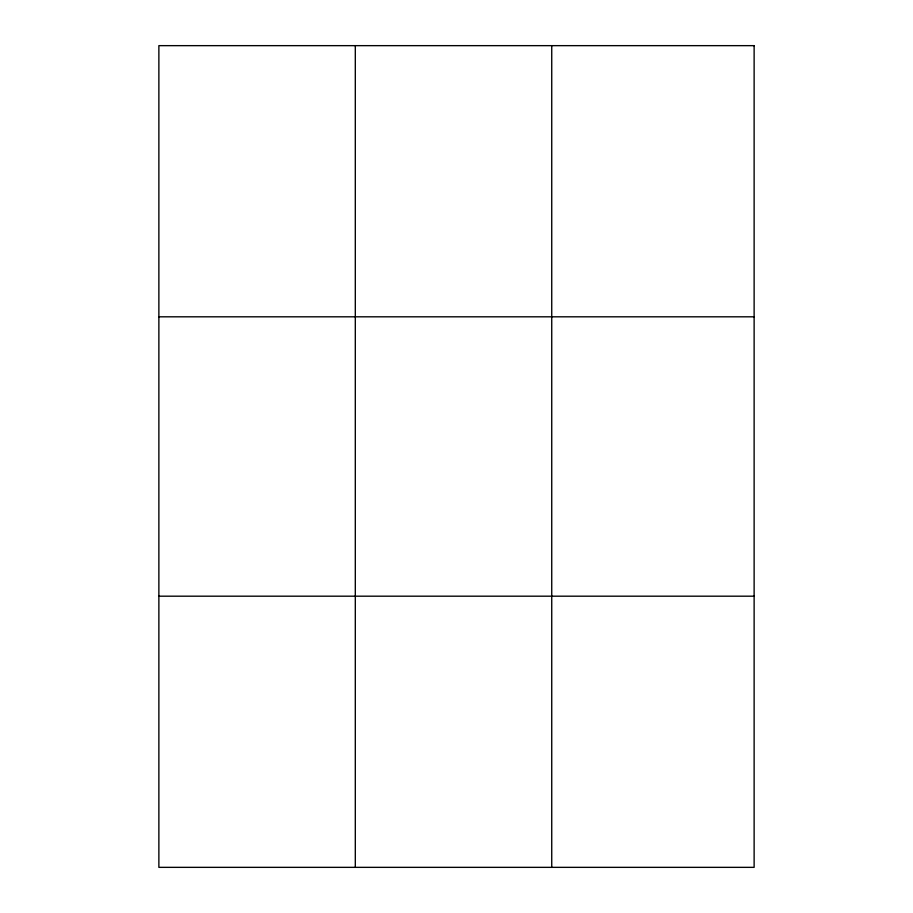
<?xml version="1.0" encoding="UTF-8"?>
<svg xmlns="http://www.w3.org/2000/svg" width="913" height="913" viewBox="0 0 913 913"><rect width="100%" height="100%" fill="white"/><g stroke="black" fill="none" stroke-linecap="round" stroke-linejoin="round"><path stroke-width="1.37" d="M355.305 867.35L355.305 45.65M551.737 867.35L551.737 45.65M158.873 316.811L754.127 316.811M158.873 596.189L754.127 596.189M754.127 45.65L754.127 867.35L158.873 867.35L158.873 45.65L754.127 45.65"/></g></svg>
